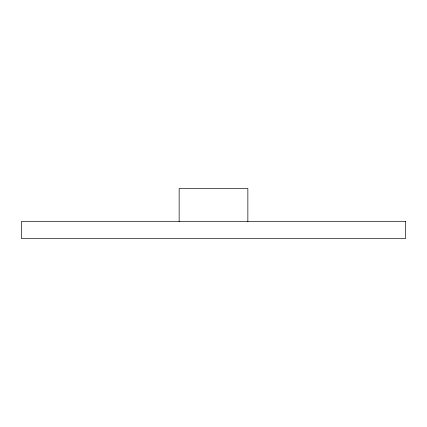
<?xml version="1.0" encoding="UTF-8"?>
<svg xmlns="http://www.w3.org/2000/svg" width="427" height="427" viewBox="0 0 427 427"><rect width="100%" height="100%" fill="white"/><g stroke="black" fill="none" stroke-linecap="round" stroke-linejoin="round"><path stroke-width="0.64" d="M247.857 221.538L247.857 188.537L179.143 188.537L179.143 221.538M405.65 221.538L21.35 221.538L21.35 238.463L405.65 238.463L405.65 221.538"/></g></svg>
